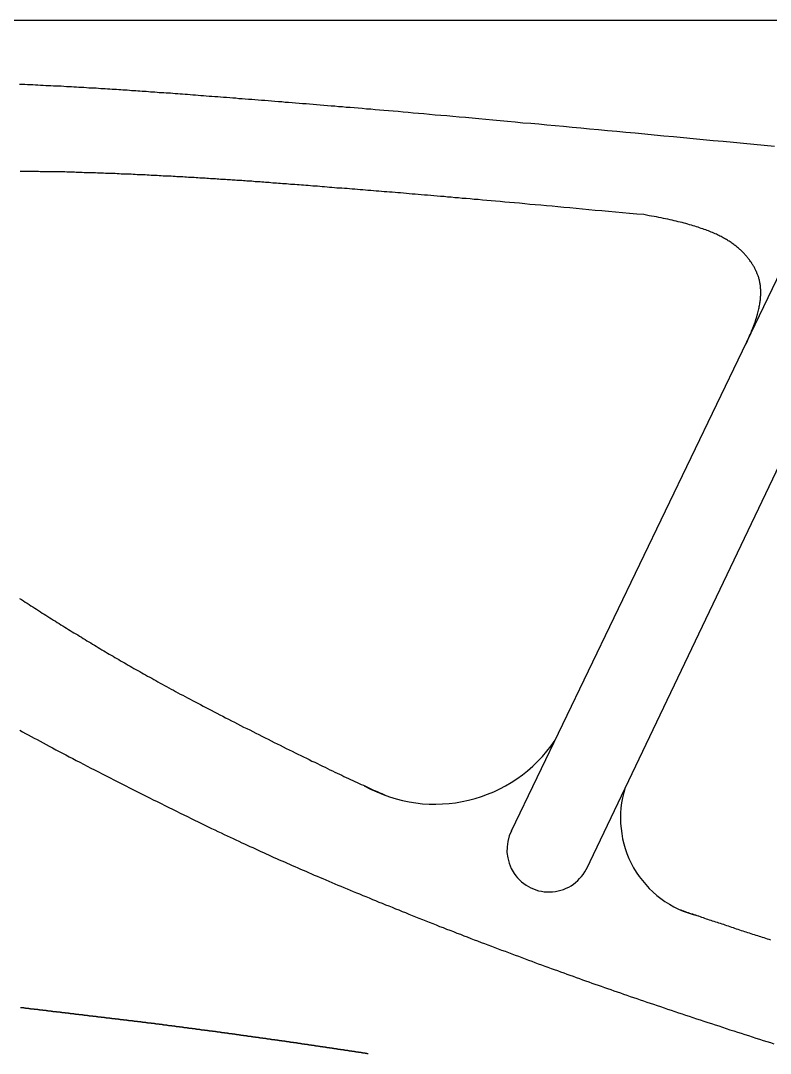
# Model space of a CAD drawing. Header units: millimetres. Extents: x 41 to 1041, y 1148 to 1248.
# Drawn here: x 248.6 to 285, y 1197.6 to 1247.8 of the extents above; entities that cross this region are included whole.
import ezdxf

# ---------------------------------------------------------------- set-up
doc = ezdxf.new("R2010")
doc.units = ezdxf.units.MM

msp = doc.modelspace()

# ---------------------------------------------------------------- linework, layer by layer
msp.add_line((1041.281, 1247.802), (41.311, 1247.802))
at = {"color": 3}
for p, q in [((272.401, 1208.447), (286.536, 1237.847)), ((276.035, 1206.584), (290.305, 1236.482))]:
    msp.add_line(p, q, dxfattribs=at)
for points in [[(285.17, 1241.685, 0), (284.668, 1241.737, 0), (284.168, 1241.778, 0), (283.671, 1241.83, 0), (283.177, 1241.882, 0), (282.685, 1241.924, 0), (282.195, 1241.966, 0), (281.709, 1242.017, 0), (281.226, 1242.059, 0), (280.747, 1242.111, 0), (280.271, 1242.153, 0), (279.801, 1242.194, 0), (279.333, 1242.236, 0), (278.87, 1242.288, 0), (278.411, 1242.329, 0), (277.957, 1242.371, 0), (277.508, 1242.413, 0), (277.064, 1242.454, 0), (276.626, 1242.496, 0), (276.192, 1242.537, 0), (275.765, 1242.579, 0), (275.343, 1242.61, 0), (274.927, 1242.652, 0), (274.518, 1242.693, 0), (274.116, 1242.725, 0), (273.72, 1242.766, 0), (273.331, 1242.798, 0), (272.949, 1242.829, 0), (272.574, 1242.871, 0), (272.207, 1242.902, 0), (271.847, 1242.933, 0), (271.495, 1242.964, 0), (271.152, 1242.996, 0), (270.817, 1243.027, 0), (270.49, 1243.058, 0), (270.171, 1243.089, 0), (269.86, 1243.11, 0), (269.556, 1243.141, 0), (269.26, 1243.173, 0), (268.97, 1243.194, 0), (268.688, 1243.215, 0), (268.413, 1243.246, 0), (268.144, 1243.267, 0), (267.882, 1243.288, 0), (267.626, 1243.308, 0), (267.375, 1243.339, 0), (267.13, 1243.36, 0), (266.891, 1243.381, 0), (266.657, 1243.402, 0), (266.428, 1243.413, 0), (266.204, 1243.434, 0), (265.984, 1243.454, 0), (265.769, 1243.475, 0), (265.558, 1243.496, 0), (265.352, 1243.507, 0), (265.149, 1243.527, 0), (264.949, 1243.548, 0), (264.753, 1243.559, 0), (264.561, 1243.58, 0), (264.372, 1243.59, 0), (264.184, 1243.611, 0), (264, 1243.622, 0), (263.818, 1243.642, 0), (263.638, 1243.653, 0), (263.459, 1243.664, 0), (263.283, 1243.684, 0), (263.108, 1243.695, 0), (262.934, 1243.716, 0), (262.762, 1243.726, 0), (262.59, 1243.737, 0), (262.419, 1243.757, 0), (262.248, 1243.768, 0), (262.078, 1243.779, 0), (261.909, 1243.789, 0), (261.74, 1243.81, 0), (261.572, 1243.82, 0), (261.405, 1243.831, 0), (261.239, 1243.852, 0), (261.074, 1243.862, 0), (260.909, 1243.873, 0), (260.745, 1243.884, 0), (260.582, 1243.904, 0), (260.42, 1243.915, 0), (260.258, 1243.925, 0), (260.098, 1243.936, 0), (259.939, 1243.956, 0), (259.781, 1243.967, 0), (259.625, 1243.978, 0), (259.469, 1243.988, 0), (259.315, 1243.999, 0), (259.161, 1244.009, 0), (259.01, 1244.03, 0), (258.859, 1244.04, 0), (258.71, 1244.051, 0), (258.562, 1244.061, 0), (258.416, 1244.072, 0), (258.271, 1244.082, 0), (258.128, 1244.093, 0), (257.986, 1244.104, 0), (257.846, 1244.114, 0), (257.707, 1244.125, 0), (257.571, 1244.135, 0), (257.436, 1244.146, 0), (257.302, 1244.156, 0), (257.171, 1244.166, 0), (257.041, 1244.177, 0), (256.913, 1244.187, 0), (256.787, 1244.198, 0), (256.662, 1244.208, 0), (256.54, 1244.219, 0), (256.419, 1244.229, 0), (256.3, 1244.23, 0), (256.183, 1244.24, 0), (256.067, 1244.251, 0), (255.952, 1244.261, 0), (255.839, 1244.271, 0), (255.727, 1244.272, 0), (255.617, 1244.282, 0), (255.507, 1244.293, 0), (255.398, 1244.303, 0), (255.291, 1244.303, 0), (255.184, 1244.314, 0), (255.078, 1244.324, 0), (254.972, 1244.334, 0), (254.868, 1244.335, 0), (254.764, 1244.345, 0), (254.66, 1244.356, 0), (254.556, 1244.356, 0), (254.453, 1244.366, 0), (254.351, 1244.377, 0), (254.248, 1244.377, 0), (254.145, 1244.387, 0), (254.042, 1244.398, 0), (253.94, 1244.398, 0), (253.837, 1244.409, 0), (253.734, 1244.419, 0), (253.631, 1244.419, 0), (253.526, 1244.43, 0), (253.422, 1244.44, 0), (253.317, 1244.441, 0), (253.211, 1244.451, 0), (253.104, 1244.451, 0), (252.997, 1244.462, 0), (252.888, 1244.472, 0), (252.779, 1244.472, 0), (252.668, 1244.483, 0), (252.557, 1244.493, 0), (252.444, 1244.494, 0), (252.33, 1244.504, 0), (252.216, 1244.515, 0), (252.1, 1244.515, 0), (251.984, 1244.525, 0), (251.867, 1244.526, 0), (251.749, 1244.536, 0), (251.63, 1244.547, 0), (251.51, 1244.547, 0), (251.39, 1244.558, 0), (251.269, 1244.568, 0), (251.147, 1244.568, 0), (251.025, 1244.579, 0), (250.902, 1244.589, 0), (250.779, 1244.59, 0), (250.655, 1244.6, 0), (250.53, 1244.611, 0), (250.406, 1244.611, 0), (250.28, 1244.622, 0), (250.155, 1244.622, 0), (250.029, 1244.632, 0), (249.903, 1244.643, 0), (249.776, 1244.643, 0), (249.65, 1244.654, 0), (249.523, 1244.654, 0), (249.396, 1244.665, 0), (249.269, 1244.675, 0), (249.142, 1244.676, 0), (249.014, 1244.686, 0), (248.887, 1244.687, 0), (248.761, 1244.697, 0), (248.634, 1244.698, 0), (248.507, 1244.708, 0)], [(278.833, 1238.378, 0), (278.479, 1238.409, 0), (278.131, 1238.44, 0), (277.788, 1238.472, 0), (277.45, 1238.503, 0), (277.118, 1238.534, 0), (276.791, 1238.565, 0), (276.469, 1238.586, 0), (276.153, 1238.617, 0), (275.842, 1238.649, 0), (275.537, 1238.68, 0), (275.237, 1238.701, 0), (274.942, 1238.732, 0), (274.653, 1238.753, 0), (274.37, 1238.784, 0), (274.093, 1238.805, 0), (273.821, 1238.836, 0), (273.554, 1238.857, 0), (273.295, 1238.878, 0), (273.04, 1238.899, 0), (272.791, 1238.93, 0), (272.547, 1238.951, 0), (272.309, 1238.971, 0), (272.076, 1238.992, 0), (271.848, 1239.013, 0), (271.626, 1239.034, 0), (271.408, 1239.045, 0), (271.194, 1239.065, 0), (270.986, 1239.086, 0), (270.781, 1239.107, 0), (270.582, 1239.118, 0), (270.386, 1239.138, 0), (270.195, 1239.159, 0), (270.008, 1239.17, 0), (269.824, 1239.19, 0), (269.643, 1239.201, 0), (269.467, 1239.222, 0), (269.293, 1239.232, 0), (269.123, 1239.253, 0), (268.957, 1239.264, 0), (268.793, 1239.274, 0), (268.632, 1239.295, 0), (268.474, 1239.305, 0), (268.318, 1239.316, 0), (268.165, 1239.327, 0), (268.014, 1239.347, 0), (267.866, 1239.358, 0), (267.719, 1239.368, 0), (267.575, 1239.379, 0), (267.432, 1239.389, 0), (267.292, 1239.4, 0), (267.152, 1239.42, 0), (267.014, 1239.431, 0), (266.879, 1239.441, 0), (266.743, 1239.452, 0), (266.609, 1239.462, 0), (266.476, 1239.473, 0), (266.343, 1239.483, 0), (266.211, 1239.494, 0), (266.08, 1239.504, 0), (265.949, 1239.515, 0), (265.818, 1239.525, 0), (265.688, 1239.536, 0), (265.558, 1239.546, 0), (265.428, 1239.556, 0), (265.3, 1239.567, 0), (265.171, 1239.577, 0), (265.043, 1239.588, 0), (264.916, 1239.598, 0), (264.789, 1239.609, 0), (264.663, 1239.619, 0), (264.537, 1239.63, 0), (264.413, 1239.64, 0), (264.288, 1239.651, 0), (264.165, 1239.661, 0), (264.042, 1239.671, 0), (263.92, 1239.672, 0), (263.798, 1239.682, 0), (263.678, 1239.693, 0), (263.558, 1239.703, 0), (263.439, 1239.714, 0), (263.322, 1239.724, 0), (263.205, 1239.735, 0), (263.088, 1239.745, 0), (262.973, 1239.755, 0), (262.859, 1239.756, 0), (262.745, 1239.766, 0), (262.633, 1239.777, 0), (262.521, 1239.787, 0), (262.411, 1239.797, 0), (262.301, 1239.808, 0), (262.193, 1239.808, 0), (262.086, 1239.819, 0), (261.98, 1239.829, 0), (261.875, 1239.839, 0), (261.771, 1239.84, 0), (261.668, 1239.85, 0), (261.567, 1239.86, 0), (261.467, 1239.871, 0), (261.368, 1239.871, 0), (261.271, 1239.882, 0), (261.174, 1239.892, 0), (261.079, 1239.892, 0), (260.986, 1239.903, 0), (260.893, 1239.913, 0), (260.802, 1239.913, 0), (260.712, 1239.924, 0), (260.623, 1239.934, 0), (260.534, 1239.934, 0), (260.447, 1239.945, 0), (260.361, 1239.955, 0), (260.275, 1239.955, 0), (260.191, 1239.965, 0), (260.107, 1239.966, 0), (260.024, 1239.976, 0), (259.941, 1239.976, 0), (259.859, 1239.987, 0), (259.778, 1239.997, 0), (259.697, 1239.997, 0), (259.617, 1240.008, 0), (259.537, 1240.008, 0), (259.458, 1240.018, 0), (259.378, 1240.018, 0), (259.299, 1240.029, 0), (259.22, 1240.029, 0), (259.141, 1240.039, 0), (259.062, 1240.04, 0), (258.983, 1240.05, 0), (258.905, 1240.05, 0), (258.826, 1240.06, 0), (258.747, 1240.061, 0), (258.668, 1240.071, 0), (258.589, 1240.071, 0), (258.509, 1240.082, 0), (258.429, 1240.082, 0), (258.349, 1240.092, 0), (258.268, 1240.092, 0), (258.187, 1240.103, 0), (258.105, 1240.103, 0), (258.023, 1240.113, 0), (257.94, 1240.114, 0), (257.857, 1240.124, 0), (257.773, 1240.124, 0), (257.688, 1240.135, 0), (257.602, 1240.135, 0), (257.516, 1240.145, 0), (257.429, 1240.146, 0), (257.341, 1240.156, 0), (257.253, 1240.156, 0), (257.164, 1240.166, 0), (257.074, 1240.167, 0), (256.984, 1240.177, 0), (256.893, 1240.177, 0), (256.802, 1240.188, 0), (256.71, 1240.188, 0), (256.618, 1240.198, 0), (256.525, 1240.199, 0), (256.432, 1240.209, 0), (256.338, 1240.209, 0), (256.244, 1240.22, 0), (256.149, 1240.22, 0), (256.055, 1240.231, 0), (255.96, 1240.231, 0), (255.864, 1240.241, 0), (255.768, 1240.242, 0), (255.672, 1240.252, 0), (255.576, 1240.252, 0), (255.48, 1240.253, 0), (255.383, 1240.263, 0), (255.286, 1240.263, 0), (255.189, 1240.274, 0), (255.092, 1240.274, 0), (254.995, 1240.284, 0), (254.898, 1240.285, 0), (254.8, 1240.295, 0), (254.703, 1240.295, 0), (254.605, 1240.306, 0), (254.508, 1240.306, 0), (254.41, 1240.307, 0), (254.313, 1240.317, 0), (254.215, 1240.317, 0), (254.118, 1240.328, 0), (254.02, 1240.328, 0), (253.923, 1240.338, 0), (253.826, 1240.339, 0), (253.729, 1240.339, 0), (253.632, 1240.349, 0), (253.536, 1240.35, 0), (253.439, 1240.35, 0), (253.343, 1240.36, 0), (253.247, 1240.361, 0), (253.151, 1240.371, 0), (253.055, 1240.371, 0), (252.959, 1240.372, 0), (252.863, 1240.382, 0), (252.768, 1240.382, 0), (252.673, 1240.383, 0), (252.577, 1240.393, 0), (252.482, 1240.394, 0), (252.387, 1240.394, 0), (252.293, 1240.394, 0), (252.198, 1240.405, 0), (252.103, 1240.405, 0), (252.009, 1240.405, 0), (251.915, 1240.416, 0), (251.821, 1240.416, 0), (251.727, 1240.416, 0), (251.633, 1240.417, 0), (251.539, 1240.427, 0), (251.445, 1240.427, 0), (251.352, 1240.428, 0), (251.259, 1240.428, 0), (251.165, 1240.438, 0), (251.072, 1240.439, 0), (250.979, 1240.439, 0), (250.887, 1240.439, 0), (250.794, 1240.44, 0), (250.701, 1240.45, 0), (250.609, 1240.45, 0), (250.517, 1240.451, 0), (250.425, 1240.451, 0), (250.333, 1240.451, 0), (250.241, 1240.452, 0), (250.149, 1240.462, 0), (250.057, 1240.462, 0), (249.966, 1240.463, 0), (249.874, 1240.463, 0), (249.783, 1240.463, 0), (249.692, 1240.464, 0), (249.601, 1240.464, 0), (249.51, 1240.464, 0), (249.42, 1240.475, 0), (249.329, 1240.475, 0), (249.239, 1240.475, 0), (249.149, 1240.476, 0), (249.059, 1240.476, 0), (248.97, 1240.476, 0), (248.88, 1240.477, 0), (248.791, 1240.477, 0), (248.702, 1240.477, 0), (248.614, 1240.478, 0), (248.525, 1240.478, 0)], [(283.783, 1232.09, 0), (283.822, 1232.17, 0), (283.86, 1232.249, 0), (283.898, 1232.329, 0), (283.933, 1232.409, 0), (283.967, 1232.489, 0), (284.001, 1232.569, 0), (284.033, 1232.649, 0), (284.064, 1232.719, 0), (284.094, 1232.799, 0), (284.123, 1232.868, 0), (284.15, 1232.938, 0), (284.176, 1233.008, 0), (284.203, 1233.078, 0), (284.227, 1233.148, 0), (284.25, 1233.218, 0), (284.271, 1233.288, 0), (284.293, 1233.358, 0), (284.313, 1233.418, 0), (284.332, 1233.488, 0), (284.349, 1233.548, 0), (284.366, 1233.608, 0), (284.383, 1233.678, 0), (284.397, 1233.737, 0), (284.411, 1233.797, 0), (284.424, 1233.857, 0), (284.436, 1233.917, 0), (284.447, 1233.967, 0), (284.457, 1234.027, 0), (284.466, 1234.087, 0), (284.474, 1234.137, 0), (284.482, 1234.197, 0), (284.488, 1234.247, 0), (284.493, 1234.297, 0), (284.498, 1234.357, 0), (284.501, 1234.407, 0), (284.505, 1234.457, 0), (284.507, 1234.507, 0), (284.508, 1234.557, 0), (284.508, 1234.607, 0), (284.507, 1234.657, 0), (284.505, 1234.707, 0), (284.504, 1234.747, 0), (284.501, 1234.797, 0), (284.497, 1234.847, 0), (284.492, 1234.887, 0), (284.487, 1234.937, 0), (284.481, 1234.977, 0), (284.475, 1235.017, 0), (284.467, 1235.067, 0), (284.459, 1235.107, 0), (284.45, 1235.147, 0), (284.44, 1235.187, 0), (284.43, 1235.237, 0), (284.419, 1235.277, 0), (284.408, 1235.317, 0), (284.395, 1235.357, 0), (284.382, 1235.398, 0), (284.368, 1235.438, 0), (284.354, 1235.468, 0), (284.339, 1235.508, 0), (284.323, 1235.548, 0), (284.308, 1235.588, 0), (284.291, 1235.618, 0), (284.274, 1235.658, 0), (284.256, 1235.698, 0), (284.237, 1235.728, 0), (284.218, 1235.768, 0), (284.199, 1235.808, 0), (284.18, 1235.838, 0), (284.159, 1235.878, 0), (284.138, 1235.908, 0), (284.116, 1235.939, 0), (284.094, 1235.979, 0), (284.072, 1236.009, 0), (284.049, 1236.049, 0), (284.025, 1236.079, 0), (284.002, 1236.109, 0), (283.978, 1236.149, 0), (283.953, 1236.179, 0), (283.928, 1236.209, 0), (283.902, 1236.249, 0), (283.876, 1236.279, 0), (283.85, 1236.309, 0), (283.823, 1236.34, 0), (283.797, 1236.38, 0), (283.768, 1236.41, 0), (283.74, 1236.44, 0), (283.711, 1236.47, 0), (283.681, 1236.5, 0), (283.651, 1236.54, 0), (283.62, 1236.57, 0), (283.588, 1236.6, 0), (283.556, 1236.631, 0), (283.524, 1236.661, 0), (283.49, 1236.691, 0), (283.456, 1236.721, 0), (283.42, 1236.751, 0), (283.384, 1236.781, 0), (283.348, 1236.811, 0), (283.31, 1236.841, 0), (283.271, 1236.872, 0), (283.232, 1236.902, 0), (283.193, 1236.932, 0), (283.152, 1236.962, 0), (283.109, 1236.992, 0), (283.066, 1237.022, 0), (283.022, 1237.052, 0), (282.977, 1237.083, 0), (282.931, 1237.113, 0), (282.884, 1237.143, 0), (282.835, 1237.173, 0), (282.786, 1237.193, 0), (282.737, 1237.224, 0), (282.685, 1237.254, 0), (282.632, 1237.284, 0), (282.578, 1237.314, 0), (282.523, 1237.334, 0), (282.467, 1237.365, 0), (282.409, 1237.395, 0), (282.35, 1237.425, 0), (282.29, 1237.445, 0), (282.228, 1237.475, 0), (282.167, 1237.506, 0), (282.102, 1237.526, 0), (282.037, 1237.556, 0), (281.97, 1237.586, 0), (281.901, 1237.607, 0), (281.832, 1237.637, 0), (281.76, 1237.657, 0), (281.687, 1237.687, 0), (281.613, 1237.708, 0), (281.537, 1237.738, 0), (281.461, 1237.768, 0), (281.382, 1237.788, 0), (281.301, 1237.819, 0), (281.219, 1237.839, 0), (281.135, 1237.859, 0), (281.05, 1237.89, 0), (280.962, 1237.91, 0), (280.874, 1237.94, 0), (280.783, 1237.961, 0), (280.691, 1237.991, 0), (280.596, 1238.011, 0), (280.5, 1238.032, 0), (280.404, 1238.062, 0), (280.304, 1238.082, 0), (280.203, 1238.103, 0), (280.099, 1238.133, 0), (279.994, 1238.154, 0), (279.887, 1238.174, 0), (279.778, 1238.194, 0), (279.667, 1238.225, 0), (279.554, 1238.245, 0), (279.438, 1238.266, 0), (279.321, 1238.286, 0), (279.202, 1238.306, 0), (279.082, 1238.327, 0), (278.958, 1238.357, 0), (278.833, 1238.378, 0)], [(248.507, 1219.738, 0), (248.598, 1219.677, 0), (248.689, 1219.617, 0), (248.781, 1219.557, 0), (248.872, 1219.496, 0), (248.964, 1219.436, 0), (249.055, 1219.376, 0), (249.147, 1219.325, 0), (249.239, 1219.265, 0), (249.33, 1219.205, 0), (249.422, 1219.144, 0), (249.513, 1219.084, 0), (249.604, 1219.024, 0), (249.696, 1218.973, 0), (249.787, 1218.913, 0), (249.879, 1218.853, 0), (249.969, 1218.793, 0), (250.06, 1218.742, 0), (250.151, 1218.682, 0), (250.242, 1218.622, 0), (250.333, 1218.571, 0), (250.423, 1218.511, 0), (250.514, 1218.451, 0), (250.604, 1218.4, 0), (250.695, 1218.34, 0), (250.786, 1218.29, 0), (250.875, 1218.229, 0), (250.966, 1218.179, 0), (251.056, 1218.119, 0), (251.147, 1218.068, 0), (251.237, 1218.008, 0), (251.326, 1217.958, 0), (251.417, 1217.897, 0), (251.507, 1217.847, 0), (251.598, 1217.787, 0), (251.688, 1217.736, 0), (251.777, 1217.676, 0), (251.868, 1217.626, 0), (251.958, 1217.575, 0), (252.049, 1217.515, 0), (252.139, 1217.465, 0), (252.229, 1217.414, 0), (252.319, 1217.354, 0), (252.41, 1217.304, 0), (252.501, 1217.243, 0), (252.591, 1217.193, 0), (252.681, 1217.143, 0), (252.772, 1217.082, 0), (252.863, 1217.032, 0), (252.954, 1216.982, 0), (253.045, 1216.931, 0), (253.136, 1216.871, 0), (253.227, 1216.821, 0), (253.318, 1216.77, 0), (253.41, 1216.71, 0), (253.502, 1216.66, 0), (253.593, 1216.609, 0), (253.685, 1216.559, 0), (253.777, 1216.499, 0), (253.87, 1216.448, 0), (253.963, 1216.398, 0), (254.056, 1216.338, 0), (254.15, 1216.287, 0), (254.244, 1216.237, 0), (254.339, 1216.177, 0), (254.435, 1216.126, 0), (254.531, 1216.076, 0), (254.628, 1216.016, 0), (254.725, 1215.965, 0), (254.824, 1215.905, 0), (254.924, 1215.854, 0), (255.023, 1215.794, 0), (255.124, 1215.744, 0), (255.227, 1215.683, 0), (255.33, 1215.623, 0), (255.434, 1215.573, 0), (255.539, 1215.512, 0), (255.646, 1215.452, 0), (255.753, 1215.391, 0), (255.863, 1215.331, 0), (255.973, 1215.271, 0), (256.084, 1215.21, 0), (256.197, 1215.15, 0), (256.312, 1215.089, 0), (256.428, 1215.029, 0), (256.546, 1214.969, 0), (256.664, 1214.908, 0), (256.785, 1214.838, 0), (256.908, 1214.777, 0), (257.032, 1214.707, 0), (257.157, 1214.646, 0), (257.285, 1214.576, 0), (257.415, 1214.505, 0), (257.547, 1214.435, 0), (257.68, 1214.374, 0), (257.815, 1214.304, 0), (257.952, 1214.233, 0), (258.091, 1214.153, 0), (258.23, 1214.082, 0), (258.371, 1214.012, 0), (258.513, 1213.941, 0), (258.656, 1213.861, 0), (258.801, 1213.79, 0), (258.946, 1213.72, 0), (259.093, 1213.639, 0), (259.239, 1213.569, 0), (259.386, 1213.488, 0), (259.535, 1213.418, 0), (259.683, 1213.347, 0), (259.831, 1213.267, 0), (259.98, 1213.196, 0), (260.13, 1213.116, 0), (260.279, 1213.045, 0), (260.427, 1212.964, 0), (260.576, 1212.894, 0), (260.724, 1212.813, 0), (260.871, 1212.743, 0), (261.019, 1212.672, 0), (261.166, 1212.602, 0), (261.312, 1212.521, 0), (261.456, 1212.451, 0), (261.6, 1212.38, 0), (261.744, 1212.31, 0), (261.886, 1212.239, 0), (262.026, 1212.169, 0), (262.165, 1212.098, 0), (262.303, 1212.038, 0), (262.44, 1211.967, 0), (262.574, 1211.907, 0), (262.707, 1211.836, 0), (262.838, 1211.776, 0), (262.967, 1211.715, 0), (263.093, 1211.645, 0), (263.218, 1211.584, 0), (263.341, 1211.534, 0), (263.462, 1211.473, 0), (263.582, 1211.413, 0), (263.698, 1211.363, 0), (263.814, 1211.302, 0), (263.929, 1211.252, 0), (264.041, 1211.191, 0), (264.153, 1211.141, 0), (264.262, 1211.091, 0), (264.371, 1211.04, 0), (264.478, 1210.99, 0), (264.585, 1210.939, 0), (264.69, 1210.889, 0), (264.794, 1210.839, 0), (264.897, 1210.798, 0), (264.999, 1210.748, 0), (265.101, 1210.697, 0), (265.203, 1210.657, 0), (265.303, 1210.607, 0), (265.404, 1210.566, 0), (265.502, 1210.516, 0), (265.602, 1210.476, 0), (265.701, 1210.425, 0), (265.8, 1210.385, 0), (265.899, 1210.345, 0), (265.997, 1210.294, 0), (266.095, 1210.254, 0), (266.194, 1210.203, 0), (266.293, 1210.163, 0), (266.393, 1210.123, 0)], [(248.514, 1213.328, 0), (248.649, 1213.257, 0), (248.786, 1213.177, 0), (248.925, 1213.106, 0), (249.065, 1213.026, 0), (249.207, 1212.945, 0), (249.351, 1212.875, 0), (249.498, 1212.794, 0), (249.645, 1212.714, 0), (249.796, 1212.633, 0), (249.948, 1212.553, 0), (250.102, 1212.472, 0), (250.26, 1212.381, 0), (250.419, 1212.301, 0), (250.581, 1212.22, 0), (250.745, 1212.13, 0), (250.913, 1212.039, 0), (251.083, 1211.958, 0), (251.255, 1211.868, 0), (251.43, 1211.777, 0), (251.607, 1211.677, 0), (251.786, 1211.586, 0), (251.967, 1211.495, 0), (252.15, 1211.405, 0), (252.334, 1211.304, 0), (252.52, 1211.213, 0), (252.707, 1211.113, 0), (252.896, 1211.022, 0), (253.086, 1210.921, 0), (253.275, 1210.83, 0), (253.466, 1210.73, 0), (253.658, 1210.629, 0), (253.849, 1210.538, 0), (254.041, 1210.438, 0), (254.234, 1210.337, 0), (254.425, 1210.246, 0), (254.616, 1210.146, 0), (254.808, 1210.055, 0), (254.998, 1209.954, 0), (255.187, 1209.863, 0), (255.376, 1209.773, 0), (255.563, 1209.672, 0), (255.75, 1209.581, 0), (255.935, 1209.491, 0), (256.118, 1209.4, 0), (256.3, 1209.309, 0), (256.48, 1209.219, 0), (256.657, 1209.138, 0), (256.832, 1209.047, 0), (257.006, 1208.967, 0), (257.175, 1208.886, 0), (257.343, 1208.806, 0), (257.509, 1208.725, 0), (257.671, 1208.644, 0), (257.829, 1208.564, 0), (257.986, 1208.493, 0), (258.14, 1208.413, 0), (258.291, 1208.342, 0), (258.44, 1208.272, 0), (258.587, 1208.201, 0), (258.732, 1208.131, 0), (258.874, 1208.07, 0), (259.015, 1208, 0), (259.154, 1207.939, 0), (259.292, 1207.869, 0), (259.428, 1207.808, 0), (259.562, 1207.748, 0), (259.695, 1207.687, 0), (259.827, 1207.627, 0), (259.959, 1207.566, 0), (260.088, 1207.506, 0), (260.218, 1207.445, 0), (260.347, 1207.385, 0), (260.475, 1207.324, 0), (260.603, 1207.274, 0), (260.729, 1207.213, 0), (260.857, 1207.153, 0), (260.984, 1207.102, 0), (261.111, 1207.042, 0), (261.239, 1206.981, 0), (261.366, 1206.931, 0), (261.494, 1206.871, 0), (261.623, 1206.82, 0), (261.752, 1206.76, 0), (261.882, 1206.709, 0), (262.012, 1206.649, 0), (262.144, 1206.588, 0), (262.277, 1206.538, 0), (262.411, 1206.477, 0), (262.546, 1206.417, 0), (262.683, 1206.356, 0), (262.821, 1206.296, 0), (262.96, 1206.235, 0), (263.101, 1206.175, 0), (263.241, 1206.124, 0), (263.384, 1206.064, 0), (263.528, 1205.993, 0), (263.673, 1205.933, 0), (263.818, 1205.872, 0), (263.965, 1205.812, 0), (264.113, 1205.751, 0), (264.262, 1205.69, 0), (264.412, 1205.63, 0), (264.562, 1205.559, 0), (264.713, 1205.499, 0), (264.866, 1205.438, 0), (265.02, 1205.378, 0), (265.173, 1205.307, 0), (265.329, 1205.247, 0), (265.485, 1205.186, 0), (265.642, 1205.115, 0), (265.799, 1205.055, 0), (265.957, 1204.984, 0), (266.116, 1204.924, 0), (266.276, 1204.853, 0), (266.437, 1204.793, 0), (266.597, 1204.732, 0), (266.759, 1204.661, 0), (266.921, 1204.601, 0), (267.084, 1204.53, 0), (267.247, 1204.47, 0), (267.411, 1204.399, 0), (267.576, 1204.338, 0), (267.741, 1204.268, 0), (267.905, 1204.207, 0), (268.072, 1204.137, 0), (268.238, 1204.066, 0), (268.405, 1204.005, 0), (268.571, 1203.935, 0), (268.739, 1203.874, 0), (268.906, 1203.804, 0), (269.074, 1203.743, 0), (269.242, 1203.672, 0), (269.409, 1203.612, 0), (269.578, 1203.551, 0), (269.746, 1203.481, 0), (269.914, 1203.42, 0), (270.082, 1203.349, 0), (270.25, 1203.289, 0), (270.418, 1203.218, 0), (270.586, 1203.157, 0), (270.753, 1203.097, 0), (270.921, 1203.026, 0), (271.088, 1202.966, 0), (271.255, 1202.905, 0), (271.422, 1202.844, 0), (271.587, 1202.774, 0), (271.753, 1202.713, 0), (271.919, 1202.653, 0), (272.084, 1202.592, 0), (272.247, 1202.531, 0), (272.411, 1202.471, 0), (272.575, 1202.41, 0), (272.737, 1202.35, 0), (272.9, 1202.289, 0), (273.06, 1202.228, 0), (273.22, 1202.168, 0), (273.38, 1202.107, 0), (273.539, 1202.047, 0), (273.696, 1201.986, 0), (273.854, 1201.936, 0), (274.01, 1201.875, 0), (274.166, 1201.814, 0), (274.321, 1201.764, 0), (274.474, 1201.703, 0), (274.628, 1201.653, 0), (274.782, 1201.592, 0), (274.935, 1201.542, 0), (275.087, 1201.481, 0), (275.239, 1201.431, 0), (275.391, 1201.38, 0), (275.543, 1201.319, 0), (275.695, 1201.269, 0), (275.847, 1201.208, 0), (275.998, 1201.158, 0), (276.15, 1201.107, 0), (276.302, 1201.047, 0), (276.454, 1200.996, 0), (276.607, 1200.946, 0), (276.759, 1200.895, 0), (276.912, 1200.834, 0), (277.066, 1200.784, 0), (277.221, 1200.733, 0), (277.376, 1200.673, 0), (277.532, 1200.622, 0), (277.687, 1200.572, 0), (277.844, 1200.511, 0), (278.002, 1200.46, 0), (278.161, 1200.4, 0), (278.322, 1200.349, 0), (278.482, 1200.299, 0), (278.644, 1200.238, 0), (278.807, 1200.188, 0), (278.972, 1200.127, 0), (279.138, 1200.076, 0), (279.304, 1200.016, 0), (279.472, 1199.955, 0), (279.642, 1199.905, 0), (279.813, 1199.844, 0), (279.984, 1199.783, 0), (280.157, 1199.733, 0), (280.332, 1199.672, 0), (280.507, 1199.611, 0), (280.682, 1199.551, 0), (280.858, 1199.49, 0), (281.035, 1199.439, 0), (281.213, 1199.379, 0), (281.392, 1199.318, 0), (281.571, 1199.258, 0), (281.749, 1199.197, 0), (281.929, 1199.136, 0), (282.109, 1199.086, 0), (282.289, 1199.025, 0), (282.47, 1198.964, 0), (282.649, 1198.904, 0), (282.83, 1198.843, 0), (283.011, 1198.782, 0), (283.191, 1198.732, 0), (283.37, 1198.671, 0), (283.55, 1198.61, 0), (283.73, 1198.55, 0), (283.909, 1198.499, 0), (284.088, 1198.438, 0), (284.265, 1198.378, 0), (284.443, 1198.327, 0), (284.62, 1198.266, 0), (284.797, 1198.216, 0), (284.972, 1198.155, 0), (285.146, 1198.095, 0)], [(280.55, 1204.621, 0), (280.62, 1204.601, 0), (280.691, 1204.571, 0), (280.761, 1204.55, 0), (280.832, 1204.53, 0), (280.903, 1204.5, 0), (280.975, 1204.48, 0), (281.045, 1204.449, 0), (281.117, 1204.429, 0), (281.189, 1204.409, 0), (281.262, 1204.379, 0), (281.335, 1204.358, 0), (281.408, 1204.328, 0), (281.481, 1204.308, 0), (281.555, 1204.278, 0), (281.629, 1204.257, 0), (281.703, 1204.227, 0), (281.778, 1204.207, 0), (281.852, 1204.177, 0), (281.927, 1204.156, 0), (282.002, 1204.126, 0), (282.078, 1204.106, 0), (282.154, 1204.075, 0), (282.23, 1204.055, 0), (282.306, 1204.025, 0), (282.383, 1204.005, 0), (282.46, 1203.974, 0), (282.537, 1203.954, 0), (282.614, 1203.924, 0), (282.69, 1203.903, 0), (282.768, 1203.873, 0), (282.846, 1203.853, 0), (282.923, 1203.823, 0), (283.001, 1203.792, 0), (283.08, 1203.772, 0), (283.158, 1203.742, 0), (283.236, 1203.721, 0), (283.315, 1203.691, 0), (283.394, 1203.671, 0), (283.473, 1203.641, 0), (283.55, 1203.61, 0), (283.629, 1203.59, 0), (283.709, 1203.56, 0), (283.788, 1203.539, 0), (283.867, 1203.509, 0), (283.946, 1203.489, 0), (284.026, 1203.459, 0), (284.105, 1203.428, 0), (284.184, 1203.408, 0), (284.264, 1203.378, 0), (284.342, 1203.357, 0), (284.422, 1203.327, 0), (284.501, 1203.307, 0), (284.581, 1203.277, 0), (284.66, 1203.256, 0), (284.74, 1203.226, 0), (284.819, 1203.196, 0), (284.898, 1203.175, 0), (284.978, 1203.145, 0)], [(248.543, 1199.865, 0), (248.559, 1199.865, 0), (248.576, 1199.865, 0), (248.592, 1199.865, 0), (248.609, 1199.865, 0), (248.625, 1199.855, 0), (248.642, 1199.855, 0), (248.658, 1199.855, 0), (248.675, 1199.855, 0), (248.691, 1199.855, 0), (248.708, 1199.845, 0), (248.724, 1199.845, 0), (248.741, 1199.845, 0), (248.757, 1199.845, 0), (248.774, 1199.845, 0), (248.79, 1199.835, 0), (248.807, 1199.835, 0), (248.823, 1199.835, 0), (248.84, 1199.835, 0), (248.856, 1199.835, 0), (248.873, 1199.825, 0), (248.889, 1199.825, 0), (248.906, 1199.825, 0), (248.922, 1199.825, 0), (248.938, 1199.825, 0), (248.955, 1199.815, 0), (248.971, 1199.815, 0), (248.988, 1199.815, 0), (249.004, 1199.815, 0), (249.021, 1199.815, 0), (249.037, 1199.805, 0), (249.054, 1199.805, 0), (249.07, 1199.805, 0), (249.087, 1199.805, 0), (249.103, 1199.805, 0), (249.12, 1199.795, 0), (249.136, 1199.795, 0), (249.153, 1199.795, 0), (249.169, 1199.795, 0), (249.186, 1199.795, 0), (249.202, 1199.795, 0), (249.219, 1199.785, 0), (249.235, 1199.785, 0), (249.252, 1199.785, 0), (249.268, 1199.785, 0), (249.285, 1199.785, 0), (249.301, 1199.775, 0), (249.318, 1199.775, 0), (249.334, 1199.775, 0), (249.351, 1199.775, 0), (249.367, 1199.775, 0), (249.384, 1199.765, 0), (249.4, 1199.765, 0), (249.417, 1199.765, 0), (249.433, 1199.765, 0), (249.45, 1199.765, 0), (249.466, 1199.755, 0), (249.483, 1199.755, 0), (249.499, 1199.755, 0), (249.516, 1199.755, 0), (249.532, 1199.755, 0), (249.548, 1199.745, 0), (249.565, 1199.745, 0), (249.581, 1199.745, 0), (249.598, 1199.745, 0), (249.614, 1199.745, 0), (249.631, 1199.735, 0), (249.647, 1199.735, 0), (249.664, 1199.735, 0), (249.68, 1199.735, 0), (249.697, 1199.735, 0), (249.713, 1199.725, 0), (249.73, 1199.725, 0), (249.746, 1199.725, 0), (249.763, 1199.725, 0), (249.779, 1199.725, 0), (249.796, 1199.715, 0), (249.812, 1199.715, 0), (249.829, 1199.715, 0), (249.845, 1199.715, 0), (249.862, 1199.715, 0), (249.878, 1199.705, 0), (249.895, 1199.705, 0), (249.911, 1199.705, 0), (249.928, 1199.705, 0), (249.944, 1199.705, 0), (249.961, 1199.695, 0), (249.977, 1199.695, 0), (249.994, 1199.695, 0), (250.01, 1199.695, 0), (250.027, 1199.695, 0), (250.043, 1199.685, 0), (250.06, 1199.685, 0), (250.076, 1199.685, 0), (250.093, 1199.685, 0), (250.109, 1199.685, 0), (250.126, 1199.675, 0), (250.142, 1199.675, 0), (250.158, 1199.675, 0), (250.175, 1199.675, 0), (250.191, 1199.675, 0), (250.208, 1199.665, 0), (250.224, 1199.665, 0), (250.241, 1199.665, 0), (250.257, 1199.665, 0), (250.274, 1199.665, 0), (250.29, 1199.655, 0), (250.307, 1199.655, 0), (250.323, 1199.655, 0), (250.34, 1199.655, 0), (250.356, 1199.655, 0), (250.373, 1199.655, 0), (250.389, 1199.645, 0), (250.406, 1199.645, 0), (250.422, 1199.645, 0), (250.439, 1199.645, 0), (250.455, 1199.645, 0), (250.472, 1199.635, 0), (250.488, 1199.635, 0), (250.505, 1199.635, 0), (250.521, 1199.635, 0), (250.538, 1199.635, 0), (250.554, 1199.625, 0), (250.571, 1199.625, 0), (250.587, 1199.625, 0), (250.604, 1199.625, 0), (250.62, 1199.625, 0), (250.637, 1199.615, 0), (250.653, 1199.615, 0), (250.67, 1199.615, 0), (250.686, 1199.615, 0), (250.703, 1199.615, 0), (250.719, 1199.605, 0), (250.736, 1199.605, 0), (250.752, 1199.605, 0), (250.768, 1199.605, 0), (250.785, 1199.605, 0), (250.801, 1199.595, 0), (250.818, 1199.595, 0), (250.834, 1199.595, 0), (250.851, 1199.595, 0), (250.867, 1199.595, 0), (250.884, 1199.585, 0), (250.9, 1199.585, 0), (250.917, 1199.585, 0), (250.933, 1199.585, 0), (250.95, 1199.585, 0), (250.966, 1199.575, 0), (250.983, 1199.575, 0), (250.999, 1199.575, 0), (251.016, 1199.575, 0), (251.032, 1199.575, 0), (251.049, 1199.565, 0), (251.065, 1199.565, 0), (251.082, 1199.565, 0), (251.098, 1199.565, 0), (251.115, 1199.565, 0), (251.131, 1199.555, 0), (251.148, 1199.555, 0), (251.164, 1199.555, 0), (251.181, 1199.555, 0), (251.197, 1199.555, 0), (251.214, 1199.545, 0), (251.23, 1199.545, 0), (251.247, 1199.545, 0), (251.263, 1199.545, 0), (251.28, 1199.545, 0), (251.296, 1199.535, 0), (251.313, 1199.535, 0), (251.329, 1199.535, 0), (251.346, 1199.535, 0), (251.362, 1199.535, 0), (251.379, 1199.525, 0), (251.395, 1199.525, 0), (251.411, 1199.525, 0), (251.428, 1199.525, 0), (251.444, 1199.525, 0), (251.461, 1199.515, 0), (251.477, 1199.515, 0), (251.494, 1199.515, 0), (251.51, 1199.515, 0), (251.527, 1199.515, 0), (251.543, 1199.515, 0), (251.56, 1199.505, 0), (251.576, 1199.505, 0), (251.593, 1199.505, 0), (251.609, 1199.505, 0), (251.626, 1199.505, 0), (251.642, 1199.495, 0), (251.659, 1199.495, 0), (251.675, 1199.495, 0), (251.692, 1199.495, 0), (251.708, 1199.495, 0), (251.725, 1199.485, 0), (251.741, 1199.485, 0), (251.758, 1199.485, 0), (251.774, 1199.485, 0), (251.791, 1199.485, 0), (251.807, 1199.475, 0), (251.824, 1199.475, 0), (251.84, 1199.475, 0), (251.857, 1199.475, 0), (251.873, 1199.475, 0), (251.89, 1199.465, 0), (251.906, 1199.465, 0), (251.923, 1199.465, 0), (251.939, 1199.465, 0), (251.956, 1199.465, 0), (251.972, 1199.455, 0), (251.989, 1199.455, 0), (252.005, 1199.455, 0), (252.021, 1199.455, 0), (252.038, 1199.455, 0), (252.054, 1199.445, 0), (252.071, 1199.445, 0), (252.087, 1199.445, 0), (252.104, 1199.445, 0), (252.12, 1199.445, 0), (252.137, 1199.435, 0), (252.153, 1199.435, 0), (252.17, 1199.435, 0), (252.186, 1199.435, 0), (252.203, 1199.435, 0), (252.219, 1199.425, 0), (252.236, 1199.425, 0), (252.252, 1199.425, 0), (252.269, 1199.425, 0), (252.285, 1199.425, 0), (252.302, 1199.415, 0), (252.318, 1199.415, 0), (252.335, 1199.415, 0), (252.351, 1199.415, 0), (252.368, 1199.415, 0), (252.384, 1199.405, 0), (252.401, 1199.405, 0), (252.417, 1199.405, 0), (252.434, 1199.405, 0), (252.45, 1199.405, 0), (252.467, 1199.395, 0), (252.483, 1199.395, 0), (252.5, 1199.395, 0), (252.516, 1199.395, 0), (252.533, 1199.395, 0), (252.549, 1199.385, 0), (252.566, 1199.385, 0), (252.582, 1199.385, 0), (252.599, 1199.385, 0), (252.615, 1199.385, 0), (252.631, 1199.375, 0), (252.648, 1199.375, 0), (252.664, 1199.375, 0), (252.681, 1199.375, 0), (252.697, 1199.375, 0), (252.714, 1199.365, 0), (252.73, 1199.365, 0), (252.747, 1199.365, 0), (252.763, 1199.365, 0), (252.78, 1199.365, 0), (252.796, 1199.365, 0), (252.813, 1199.355, 0), (252.829, 1199.355, 0), (252.846, 1199.355, 0), (252.862, 1199.355, 0), (252.879, 1199.355, 0), (252.895, 1199.345, 0), (252.912, 1199.345, 0), (252.928, 1199.345, 0), (252.945, 1199.345, 0), (252.961, 1199.345, 0), (252.978, 1199.335, 0), (252.994, 1199.335, 0), (253.011, 1199.335, 0), (253.027, 1199.335, 0), (253.044, 1199.335, 0), (253.06, 1199.325, 0), (253.077, 1199.325, 0), (253.093, 1199.325, 0), (253.11, 1199.325, 0), (253.126, 1199.325, 0), (253.143, 1199.315, 0), (253.159, 1199.315, 0), (253.176, 1199.315, 0), (253.192, 1199.315, 0), (253.209, 1199.315, 0), (253.225, 1199.305, 0), (253.242, 1199.305, 0), (253.258, 1199.305, 0), (253.274, 1199.305, 0), (253.291, 1199.305, 0), (253.307, 1199.295, 0), (253.324, 1199.295, 0), (253.34, 1199.295, 0), (253.357, 1199.295, 0), (253.373, 1199.295, 0), (253.39, 1199.285, 0), (253.406, 1199.285, 0), (253.423, 1199.285, 0), (253.439, 1199.285, 0), (253.456, 1199.285, 0), (253.472, 1199.275, 0), (253.489, 1199.275, 0), (253.505, 1199.275, 0), (253.522, 1199.275, 0), (253.538, 1199.275, 0), (253.555, 1199.265, 0), (253.571, 1199.265, 0), (253.588, 1199.265, 0), (253.604, 1199.265, 0), (253.621, 1199.265, 0), (253.637, 1199.255, 0), (253.654, 1199.255, 0), (253.67, 1199.255, 0), (253.687, 1199.255, 0), (253.703, 1199.255, 0), (253.72, 1199.245, 0), (253.736, 1199.245, 0), (253.753, 1199.245, 0), (253.769, 1199.245, 0), (253.786, 1199.245, 0), (253.802, 1199.235, 0), (253.819, 1199.235, 0), (253.835, 1199.235, 0), (253.852, 1199.235, 0), (253.868, 1199.235, 0), (253.884, 1199.225, 0), (253.901, 1199.225, 0), (253.917, 1199.225, 0), (253.934, 1199.225, 0), (253.95, 1199.225, 0), (253.967, 1199.225, 0), (253.983, 1199.215, 0), (254, 1199.215, 0), (254.016, 1199.215, 0), (254.033, 1199.215, 0), (254.049, 1199.215, 0), (254.066, 1199.205, 0), (254.082, 1199.205, 0), (254.099, 1199.205, 0), (254.115, 1199.205, 0), (254.132, 1199.205, 0), (254.148, 1199.195, 0), (254.165, 1199.195, 0), (254.181, 1199.195, 0), (254.198, 1199.195, 0), (254.214, 1199.195, 0), (254.231, 1199.185, 0), (254.247, 1199.185, 0), (254.264, 1199.185, 0), (254.28, 1199.185, 0), (254.297, 1199.185, 0), (254.313, 1199.175, 0), (254.33, 1199.175, 0), (254.346, 1199.175, 0), (254.363, 1199.175, 0), (254.379, 1199.175, 0), (254.396, 1199.165, 0), (254.412, 1199.165, 0), (254.429, 1199.165, 0), (254.445, 1199.165, 0), (254.462, 1199.165, 0), (254.478, 1199.155, 0), (254.494, 1199.155, 0), (254.511, 1199.155, 0), (254.527, 1199.155, 0), (254.544, 1199.155, 0), (254.56, 1199.145, 0), (254.577, 1199.145, 0), (254.593, 1199.145, 0), (254.61, 1199.145, 0), (254.626, 1199.145, 0), (254.643, 1199.135, 0), (254.659, 1199.135, 0), (254.676, 1199.135, 0), (254.692, 1199.135, 0), (254.709, 1199.135, 0), (254.725, 1199.125, 0), (254.742, 1199.125, 0), (254.758, 1199.125, 0), (254.775, 1199.125, 0), (254.791, 1199.125, 0), (254.808, 1199.115, 0), (254.824, 1199.115, 0), (254.841, 1199.115, 0), (254.857, 1199.115, 0), (254.874, 1199.115, 0), (254.89, 1199.105, 0), (254.907, 1199.105, 0), (254.923, 1199.105, 0), (254.94, 1199.105, 0), (254.956, 1199.105, 0), (254.973, 1199.095, 0), (254.989, 1199.095, 0), (255.005, 1199.095, 0), (255.022, 1199.095, 0), (255.038, 1199.095, 0), (255.055, 1199.085, 0), (255.071, 1199.085, 0), (255.088, 1199.085, 0), (255.104, 1199.085, 0), (255.121, 1199.075, 0), (255.137, 1199.075, 0), (255.154, 1199.075, 0), (255.17, 1199.075, 0), (255.187, 1199.075, 0), (255.203, 1199.065, 0), (255.219, 1199.065, 0), (255.236, 1199.065, 0), (255.252, 1199.065, 0), (255.269, 1199.065, 0), (255.285, 1199.055, 0), (255.302, 1199.055, 0), (255.318, 1199.055, 0), (255.335, 1199.055, 0), (255.351, 1199.045, 0), (255.368, 1199.045, 0), (255.384, 1199.045, 0), (255.401, 1199.045, 0), (255.417, 1199.045, 0), (255.433, 1199.035, 0), (255.45, 1199.035, 0), (255.466, 1199.035, 0), (255.483, 1199.035, 0), (255.499, 1199.025, 0), (255.516, 1199.025, 0), (255.532, 1199.025, 0), (255.549, 1199.025, 0), (255.565, 1199.025, 0), (255.582, 1199.015, 0), (255.598, 1199.015, 0), (255.615, 1199.015, 0), (255.631, 1199.015, 0), (255.647, 1199.015, 0), (255.664, 1199.005, 0), (255.68, 1199.005, 0), (255.697, 1199.005, 0), (255.713, 1199.005, 0), (255.73, 1198.995, 0), (255.746, 1198.995, 0), (255.763, 1198.995, 0), (255.779, 1198.995, 0), (255.796, 1198.995, 0), (255.812, 1198.985, 0), (255.829, 1198.985, 0), (255.845, 1198.985, 0), (255.861, 1198.985, 0), (255.878, 1198.985, 0), (255.894, 1198.975, 0), (255.911, 1198.975, 0), (255.927, 1198.975, 0), (255.944, 1198.975, 0), (255.96, 1198.965, 0), (255.977, 1198.965, 0), (255.993, 1198.965, 0), (256.01, 1198.965, 0), (256.026, 1198.965, 0), (256.043, 1198.955, 0), (256.059, 1198.955, 0), (256.076, 1198.955, 0), (256.092, 1198.955, 0), (256.108, 1198.945, 0), (256.125, 1198.945, 0), (256.141, 1198.945, 0), (256.158, 1198.945, 0), (256.174, 1198.945, 0), (256.191, 1198.935, 0), (256.207, 1198.935, 0), (256.224, 1198.935, 0), (256.24, 1198.935, 0), (256.257, 1198.935, 0), (256.273, 1198.925, 0), (256.29, 1198.925, 0), (256.306, 1198.925, 0), (256.322, 1198.925, 0), (256.339, 1198.915, 0), (256.355, 1198.915, 0), (256.372, 1198.915, 0), (256.388, 1198.915, 0), (256.405, 1198.915, 0), (256.421, 1198.905, 0), (256.438, 1198.905, 0), (256.454, 1198.905, 0), (256.471, 1198.905, 0), (256.487, 1198.895, 0), (256.504, 1198.895, 0), (256.52, 1198.895, 0), (256.536, 1198.895, 0), (256.553, 1198.895, 0), (256.569, 1198.885, 0), (256.586, 1198.885, 0), (256.602, 1198.885, 0), (256.619, 1198.885, 0), (256.635, 1198.885, 0), (256.652, 1198.875, 0), (256.668, 1198.875, 0), (256.685, 1198.875, 0), (256.701, 1198.875, 0), (256.718, 1198.865, 0), (256.734, 1198.865, 0), (256.75, 1198.865, 0), (256.767, 1198.865, 0), (256.783, 1198.865, 0), (256.8, 1198.855, 0), (256.816, 1198.855, 0), (256.833, 1198.855, 0), (256.849, 1198.855, 0), (256.866, 1198.855, 0), (256.882, 1198.845, 0), (256.899, 1198.845, 0), (256.915, 1198.845, 0), (256.932, 1198.845, 0), (256.948, 1198.835, 0), (256.964, 1198.835, 0), (256.981, 1198.835, 0), (256.997, 1198.835, 0), (257.014, 1198.835, 0), (257.03, 1198.825, 0), (257.047, 1198.825, 0), (257.063, 1198.825, 0), (257.08, 1198.825, 0), (257.096, 1198.815, 0), (257.113, 1198.815, 0), (257.129, 1198.815, 0), (257.146, 1198.815, 0), (257.162, 1198.815, 0), (257.179, 1198.805, 0), (257.195, 1198.805, 0), (257.211, 1198.805, 0), (257.228, 1198.805, 0), (257.244, 1198.805, 0), (257.261, 1198.795, 0), (257.277, 1198.795, 0), (257.294, 1198.795, 0), (257.31, 1198.795, 0), (257.327, 1198.785, 0), (257.343, 1198.785, 0), (257.36, 1198.785, 0), (257.376, 1198.785, 0), (257.393, 1198.785, 0), (257.409, 1198.775, 0), (257.425, 1198.775, 0), (257.442, 1198.775, 0), (257.458, 1198.775, 0), (257.475, 1198.775, 0), (257.491, 1198.765, 0), (257.508, 1198.765, 0), (257.524, 1198.765, 0), (257.541, 1198.765, 0), (257.557, 1198.755, 0), (257.574, 1198.755, 0), (257.59, 1198.755, 0), (257.607, 1198.755, 0), (257.623, 1198.755, 0), (257.639, 1198.745, 0), (257.656, 1198.745, 0), (257.672, 1198.745, 0), (257.689, 1198.745, 0), (257.705, 1198.735, 0), (257.722, 1198.735, 0), (257.738, 1198.735, 0), (257.755, 1198.735, 0), (257.771, 1198.735, 0), (257.788, 1198.725, 0), (257.804, 1198.725, 0), (257.821, 1198.725, 0), (257.837, 1198.725, 0), (257.853, 1198.725, 0), (257.87, 1198.715, 0), (257.886, 1198.715, 0), (257.903, 1198.715, 0), (257.919, 1198.715, 0), (257.936, 1198.705, 0), (257.952, 1198.705, 0), (257.969, 1198.705, 0), (257.985, 1198.705, 0), (258.002, 1198.705, 0), (258.018, 1198.695, 0), (258.035, 1198.695, 0), (258.051, 1198.695, 0), (258.067, 1198.695, 0), (258.084, 1198.695, 0), (258.1, 1198.685, 0), (258.117, 1198.685, 0), (258.133, 1198.685, 0), (258.15, 1198.685, 0), (258.166, 1198.675, 0), (258.183, 1198.675, 0), (258.199, 1198.675, 0), (258.216, 1198.675, 0), (258.232, 1198.675, 0), (258.249, 1198.665, 0), (258.265, 1198.665, 0), (258.281, 1198.665, 0), (258.298, 1198.665, 0), (258.314, 1198.655, 0), (258.331, 1198.655, 0), (258.347, 1198.655, 0), (258.364, 1198.655, 0), (258.38, 1198.655, 0), (258.397, 1198.645, 0), (258.413, 1198.645, 0), (258.429, 1198.645, 0), (258.446, 1198.645, 0), (258.462, 1198.635, 0), (258.479, 1198.635, 0), (258.495, 1198.635, 0), (258.512, 1198.635, 0), (258.528, 1198.625, 0), (258.545, 1198.625, 0), (258.561, 1198.625, 0), (258.577, 1198.625, 0), (258.594, 1198.625, 0), (258.61, 1198.615, 0), (258.627, 1198.615, 0), (258.643, 1198.615, 0), (258.66, 1198.615, 0), (258.676, 1198.605, 0), (258.693, 1198.605, 0), (258.709, 1198.605, 0), (258.725, 1198.605, 0), (258.742, 1198.595, 0), (258.758, 1198.595, 0), (258.775, 1198.595, 0), (258.791, 1198.595, 0), (258.808, 1198.595, 0), (258.824, 1198.585, 0), (258.841, 1198.585, 0), (258.857, 1198.585, 0), (258.873, 1198.585, 0), (258.89, 1198.575, 0), (258.906, 1198.575, 0), (258.923, 1198.575, 0), (258.939, 1198.575, 0), (258.956, 1198.565, 0), (258.972, 1198.565, 0), (258.989, 1198.565, 0), (259.005, 1198.565, 0), (259.021, 1198.565, 0), (259.038, 1198.555, 0), (259.054, 1198.555, 0), (259.071, 1198.555, 0), (259.087, 1198.555, 0), (259.104, 1198.545, 0), (259.12, 1198.545, 0), (259.137, 1198.545, 0), (259.153, 1198.545, 0), (259.169, 1198.535, 0), (259.186, 1198.535, 0), (259.202, 1198.535, 0), (259.219, 1198.535, 0), (259.235, 1198.535, 0), (259.252, 1198.525, 0), (259.268, 1198.525, 0), (259.285, 1198.525, 0), (259.301, 1198.525, 0), (259.317, 1198.515, 0), (259.334, 1198.515, 0), (259.35, 1198.515, 0), (259.367, 1198.515, 0), (259.383, 1198.505, 0), (259.4, 1198.505, 0), (259.416, 1198.505, 0), (259.433, 1198.505, 0), (259.449, 1198.505, 0), (259.465, 1198.495, 0), (259.482, 1198.495, 0), (259.498, 1198.495, 0), (259.515, 1198.495, 0), (259.531, 1198.485, 0), (259.548, 1198.485, 0), (259.564, 1198.485, 0), (259.581, 1198.485, 0), (259.597, 1198.475, 0), (259.613, 1198.475, 0), (259.63, 1198.475, 0), (259.646, 1198.475, 0), (259.663, 1198.475, 0), (259.679, 1198.465, 0), (259.696, 1198.465, 0), (259.712, 1198.465, 0), (259.729, 1198.465, 0), (259.745, 1198.455, 0), (259.761, 1198.455, 0), (259.778, 1198.455, 0), (259.794, 1198.455, 0), (259.811, 1198.455, 0), (259.827, 1198.445, 0), (259.844, 1198.445, 0), (259.86, 1198.445, 0), (259.877, 1198.445, 0), (259.893, 1198.435, 0), (259.909, 1198.435, 0), (259.926, 1198.435, 0), (259.942, 1198.435, 0), (259.959, 1198.425, 0), (259.975, 1198.425, 0), (259.992, 1198.425, 0), (260.008, 1198.425, 0), (260.025, 1198.425, 0), (260.041, 1198.415, 0), (260.057, 1198.415, 0), (260.074, 1198.415, 0), (260.09, 1198.415, 0), (260.107, 1198.405, 0), (260.123, 1198.405, 0), (260.14, 1198.405, 0), (260.156, 1198.405, 0), (260.173, 1198.395, 0), (260.189, 1198.395, 0), (260.205, 1198.395, 0), (260.222, 1198.395, 0), (260.238, 1198.395, 0), (260.255, 1198.385, 0), (260.271, 1198.385, 0), (260.288, 1198.385, 0), (260.304, 1198.385, 0), (260.321, 1198.375, 0), (260.337, 1198.375, 0), (260.353, 1198.375, 0), (260.37, 1198.375, 0), (260.386, 1198.365, 0), (260.403, 1198.365, 0), (260.419, 1198.365, 0), (260.436, 1198.365, 0), (260.452, 1198.365, 0), (260.469, 1198.355, 0), (260.485, 1198.355, 0), (260.501, 1198.355, 0), (260.518, 1198.355, 0), (260.534, 1198.345, 0), (260.551, 1198.345, 0), (260.567, 1198.345, 0), (260.584, 1198.345, 0), (260.6, 1198.335, 0), (260.617, 1198.335, 0), (260.633, 1198.335, 0), (260.649, 1198.335, 0), (260.666, 1198.335, 0), (260.682, 1198.325, 0), (260.699, 1198.325, 0), (260.715, 1198.325, 0), (260.732, 1198.325, 0), (260.748, 1198.315, 0), (260.765, 1198.315, 0), (260.781, 1198.315, 0), (260.797, 1198.315, 0), (260.814, 1198.305, 0), (260.83, 1198.305, 0), (260.847, 1198.305, 0), (260.863, 1198.305, 0), (260.88, 1198.305, 0), (260.896, 1198.295, 0), (260.913, 1198.295, 0), (260.929, 1198.295, 0), (260.945, 1198.295, 0), (260.962, 1198.285, 0), (260.978, 1198.285, 0), (260.995, 1198.285, 0), (261.011, 1198.285, 0), (261.028, 1198.275, 0), (261.044, 1198.275, 0), (261.061, 1198.275, 0), (261.077, 1198.275, 0), (261.093, 1198.275, 0), (261.11, 1198.265, 0), (261.126, 1198.265, 0), (261.143, 1198.265, 0), (261.159, 1198.265, 0), (261.176, 1198.255, 0), (261.192, 1198.255, 0), (261.209, 1198.255, 0), (261.225, 1198.255, 0), (261.241, 1198.245, 0), (261.258, 1198.245, 0), (261.274, 1198.245, 0), (261.291, 1198.245, 0), (261.307, 1198.245, 0), (261.324, 1198.235, 0), (261.34, 1198.235, 0), (261.357, 1198.235, 0), (261.373, 1198.235, 0), (261.389, 1198.225, 0), (261.406, 1198.225, 0), (261.422, 1198.225, 0), (261.439, 1198.225, 0), (261.455, 1198.225, 0), (261.472, 1198.215, 0), (261.488, 1198.215, 0), (261.505, 1198.215, 0), (261.521, 1198.215, 0), (261.537, 1198.205, 0), (261.554, 1198.205, 0), (261.57, 1198.205, 0), (261.587, 1198.205, 0), (261.603, 1198.195, 0), (261.62, 1198.195, 0), (261.636, 1198.195, 0), (261.653, 1198.195, 0), (261.669, 1198.185, 0), (261.685, 1198.185, 0), (261.702, 1198.185, 0), (261.718, 1198.185, 0), (261.735, 1198.185, 0), (261.751, 1198.175, 0), (261.767, 1198.175, 0), (261.784, 1198.175, 0), (261.8, 1198.175, 0), (261.817, 1198.165, 0), (261.833, 1198.165, 0), (261.85, 1198.165, 0), (261.866, 1198.165, 0), (261.882, 1198.155, 0), (261.899, 1198.155, 0), (261.915, 1198.155, 0), (261.932, 1198.155, 0), (261.948, 1198.145, 0), (261.965, 1198.145, 0), (261.981, 1198.145, 0), (261.997, 1198.145, 0), (262.014, 1198.135, 0), (262.03, 1198.135, 0), (262.047, 1198.135, 0), (262.063, 1198.135, 0), (262.08, 1198.125, 0), (262.096, 1198.125, 0), (262.112, 1198.125, 0), (262.129, 1198.125, 0), (262.145, 1198.115, 0), (262.162, 1198.115, 0), (262.178, 1198.115, 0), (262.195, 1198.115, 0), (262.211, 1198.105, 0), (262.227, 1198.105, 0), (262.244, 1198.105, 0), (262.26, 1198.105, 0), (262.277, 1198.095, 0), (262.293, 1198.095, 0), (262.309, 1198.095, 0), (262.326, 1198.095, 0), (262.342, 1198.085, 0), (262.359, 1198.085, 0), (262.375, 1198.085, 0), (262.392, 1198.085, 0), (262.408, 1198.085, 0), (262.424, 1198.075, 0), (262.441, 1198.075, 0), (262.457, 1198.075, 0), (262.474, 1198.075, 0), (262.49, 1198.065, 0), (262.507, 1198.065, 0), (262.523, 1198.065, 0), (262.539, 1198.065, 0), (262.556, 1198.055, 0), (262.572, 1198.055, 0), (262.589, 1198.055, 0), (262.605, 1198.055, 0), (262.622, 1198.045, 0), (262.638, 1198.045, 0), (262.654, 1198.045, 0), (262.671, 1198.045, 0), (262.687, 1198.035, 0), (262.704, 1198.035, 0), (262.72, 1198.035, 0), (262.737, 1198.035, 0), (262.753, 1198.025, 0), (262.769, 1198.025, 0), (262.786, 1198.025, 0), (262.802, 1198.025, 0), (262.819, 1198.015, 0), (262.835, 1198.015, 0), (262.851, 1198.015, 0), (262.868, 1198.015, 0), (262.884, 1198.005, 0), (262.901, 1198.005, 0), (262.917, 1198.005, 0), (262.934, 1198.005, 0), (262.95, 1197.995, 0), (262.966, 1197.995, 0), (262.983, 1197.995, 0), (262.999, 1197.995, 0), (263.016, 1197.985, 0), (263.032, 1197.985, 0), (263.049, 1197.985, 0), (263.065, 1197.985, 0), (263.081, 1197.985, 0), (263.098, 1197.975, 0), (263.114, 1197.975, 0), (263.131, 1197.975, 0), (263.147, 1197.975, 0), (263.164, 1197.965, 0), (263.18, 1197.965, 0), (263.196, 1197.965, 0), (263.213, 1197.965, 0), (263.229, 1197.955, 0), (263.246, 1197.955, 0), (263.262, 1197.955, 0), (263.279, 1197.955, 0), (263.295, 1197.945, 0), (263.311, 1197.945, 0), (263.328, 1197.945, 0), (263.344, 1197.945, 0), (263.361, 1197.935, 0), (263.377, 1197.935, 0), (263.393, 1197.935, 0), (263.41, 1197.935, 0), (263.426, 1197.925, 0), (263.443, 1197.925, 0), (263.459, 1197.925, 0), (263.476, 1197.925, 0), (263.492, 1197.915, 0), (263.508, 1197.915, 0), (263.525, 1197.915, 0), (263.541, 1197.915, 0), (263.558, 1197.905, 0), (263.574, 1197.905, 0), (263.591, 1197.905, 0), (263.607, 1197.905, 0), (263.623, 1197.895, 0), (263.64, 1197.895, 0), (263.656, 1197.895, 0), (263.673, 1197.895, 0), (263.689, 1197.885, 0), (263.706, 1197.885, 0), (263.722, 1197.885, 0), (263.738, 1197.885, 0), (263.755, 1197.885, 0), (263.771, 1197.875, 0), (263.788, 1197.875, 0), (263.804, 1197.875, 0), (263.821, 1197.875, 0), (263.837, 1197.865, 0), (263.853, 1197.865, 0), (263.87, 1197.865, 0), (263.886, 1197.865, 0), (263.903, 1197.855, 0), (263.919, 1197.855, 0), (263.935, 1197.855, 0), (263.952, 1197.855, 0), (263.968, 1197.845, 0), (263.985, 1197.845, 0), (264.001, 1197.845, 0), (264.018, 1197.845, 0), (264.034, 1197.835, 0), (264.05, 1197.835, 0), (264.067, 1197.835, 0), (264.083, 1197.835, 0), (264.1, 1197.825, 0), (264.116, 1197.825, 0), (264.133, 1197.825, 0), (264.149, 1197.825, 0), (264.165, 1197.815, 0), (264.182, 1197.815, 0), (264.198, 1197.815, 0), (264.215, 1197.815, 0), (264.231, 1197.805, 0), (264.248, 1197.805, 0), (264.264, 1197.805, 0), (264.28, 1197.805, 0), (264.297, 1197.795, 0), (264.313, 1197.795, 0), (264.33, 1197.795, 0), (264.346, 1197.795, 0), (264.363, 1197.795, 0), (264.379, 1197.785, 0), (264.395, 1197.785, 0), (264.412, 1197.785, 0), (264.428, 1197.785, 0), (264.445, 1197.775, 0), (264.461, 1197.775, 0), (264.477, 1197.775, 0), (264.494, 1197.775, 0), (264.51, 1197.765, 0), (264.527, 1197.765, 0), (264.543, 1197.765, 0), (264.56, 1197.765, 0), (264.576, 1197.755, 0), (264.592, 1197.755, 0), (264.609, 1197.755, 0), (264.625, 1197.755, 0), (264.642, 1197.745, 0), (264.658, 1197.745, 0), (264.675, 1197.745, 0), (264.691, 1197.745, 0), (264.707, 1197.735, 0), (264.724, 1197.735, 0), (264.74, 1197.735, 0), (264.757, 1197.735, 0), (264.773, 1197.725, 0), (264.79, 1197.725, 0), (264.806, 1197.725, 0), (264.822, 1197.725, 0), (264.839, 1197.715, 0), (264.855, 1197.715, 0), (264.872, 1197.715, 0), (264.888, 1197.715, 0), (264.905, 1197.705, 0), (264.921, 1197.705, 0), (264.937, 1197.705, 0), (264.954, 1197.705, 0), (264.97, 1197.695, 0), (264.987, 1197.695, 0), (265.003, 1197.695, 0), (265.019, 1197.695, 0), (265.036, 1197.685, 0), (265.052, 1197.685, 0), (265.069, 1197.685, 0), (265.085, 1197.685, 0), (265.101, 1197.675, 0), (265.118, 1197.675, 0), (265.134, 1197.675, 0), (265.151, 1197.675, 0), (265.167, 1197.665, 0), (265.183, 1197.665, 0), (265.2, 1197.665, 0), (265.216, 1197.665, 0), (265.233, 1197.655, 0), (265.249, 1197.655, 0), (265.266, 1197.655, 0), (265.282, 1197.655, 0), (265.298, 1197.645, 0), (265.315, 1197.645, 0), (265.331, 1197.645, 0), (265.348, 1197.645, 0), (265.364, 1197.635, 0), (265.38, 1197.635, 0), (265.397, 1197.635, 0), (265.413, 1197.635, 0), (265.43, 1197.625, 0)]]:
    msp.add_polyline3d(points, dxfattribs=at)
for centre, radius, start, end in [((268.68, 1216.775), 7.036, 240.746, 326.1503), ((282.572, 1209.065), 4.88, 162.3584, 256.8559), ((274.218, 1207.516), 2.042, 152.8613, 336.1088)]:
    msp.add_arc(centre, radius, start, end, dxfattribs=at)

doc.saveas('drawing.dxf')
